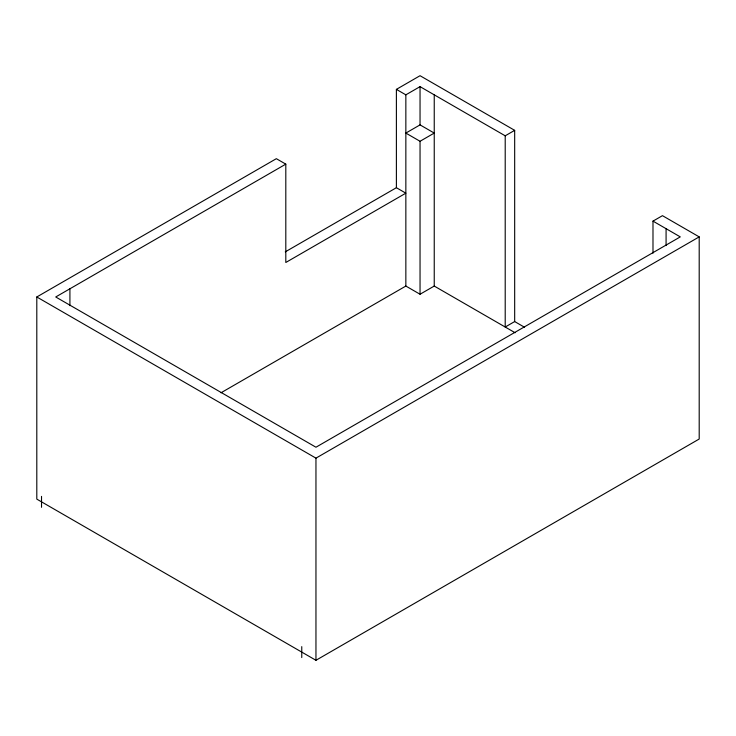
<?xml version="1.0" encoding="UTF-8"?>
<svg xmlns="http://www.w3.org/2000/svg" width="736" height="736" viewBox="0 0 736 736"><rect width="100%" height="100%" fill="white"/><g stroke="black" fill="none" stroke-linecap="round" stroke-linejoin="round"><path stroke-width="1.1" d="M652.988 253.184L652.988 221.122L662.455 215.666L699.2 236.882L699.2 439.024L315.956 660.293L36.8 499.118L36.8 296.976L276.34 158.682L285.807 164.137L285.807 262.485L405.849 193.172L396.391 187.708L285.274 251.859M396.391 187.708L396.391 89.369L420.044 75.707L514.676 130.346L514.676 321.558L524.593 327.29M285.807 164.137L55.724 296.976L315.956 447.221L680.276 236.882L652.988 221.122M396.391 89.369L405.849 94.834L420.044 86.636L505.209 135.81L514.676 130.346M420.044 124.881L405.849 133.078L420.044 141.275L434.24 133.078L420.044 124.881L420.044 86.636M220.993 392.785L405.849 286.056L420.044 294.244L434.24 286.056L515.126 332.755M514.676 321.558L505.209 327.023L505.209 135.81M36.8 296.976L315.956 458.142L699.2 236.882M666.08 228.684L666.08 245.557M434.24 94.834L434.24 286.056M420.044 141.275L420.044 294.244M405.849 94.834L405.849 286.056M315.956 458.142L315.956 660.293M301.76 646.631L301.76 657.561M69.92 288.779L69.92 305.652M41.529 496.386L41.529 507.316"/></g></svg>
